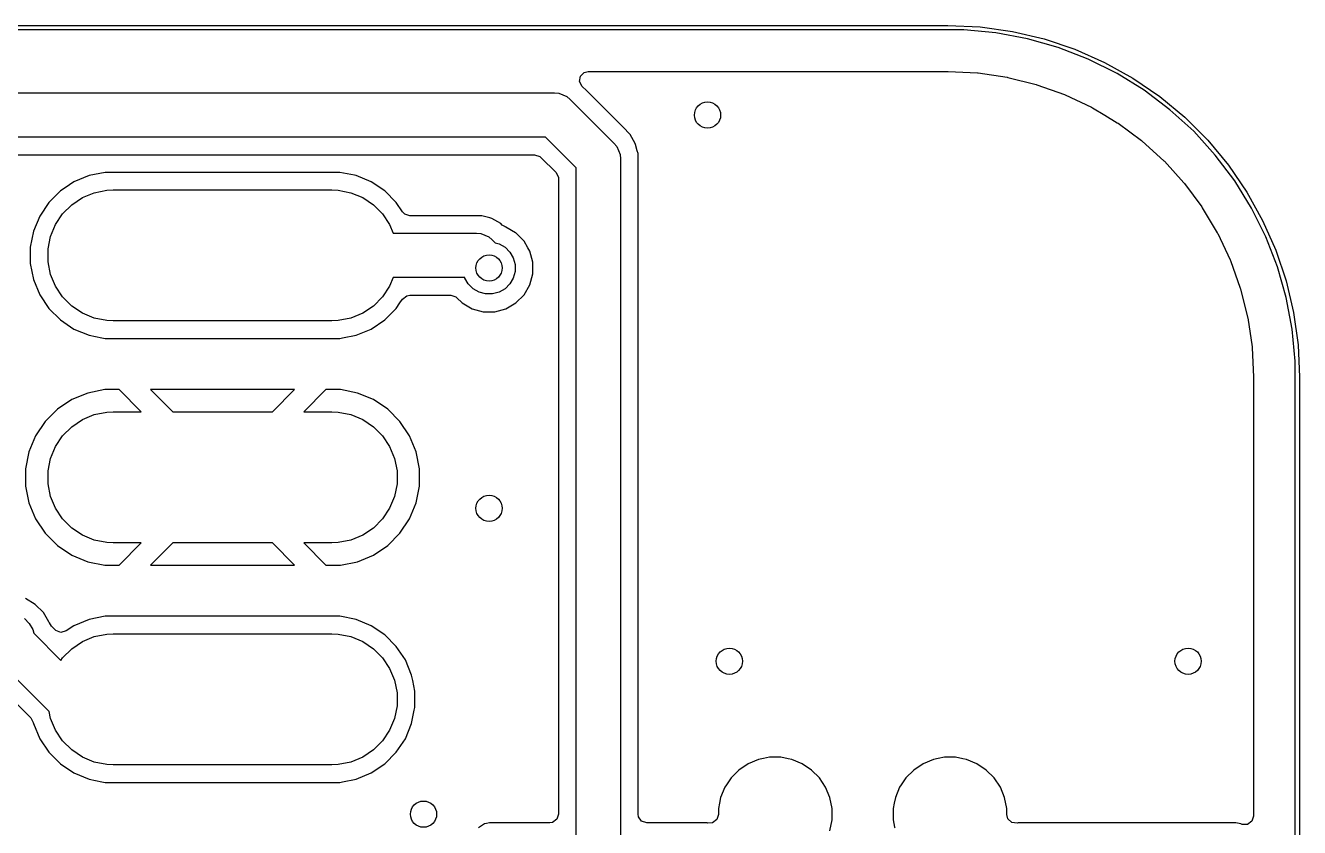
# Model space of a CAD drawing. Header units: inches. Extents: x 0.47 to 2.28, y -2.25 to -0.47.
# Drawn here: x 1.71 to 2.284, y -0.833 to -0.471 of the extents above; entities that cross this region are included whole.
import ezdxf

# ---------------------------------------------------------------- set-up
doc = ezdxf.new("R2010")
doc.units = ezdxf.units.IN
doc.header["$MEASUREMENT"] = 0
doc.layers.add('F.Cu', color=13, linetype='CONTINUOUS', true_color=0xc83434)

msp = doc.modelspace()

# ---------------------------------------------------------------- linework, layer by layer
at = {"layer": 'F.Cu', "linetype": 'CONTINUOUS'}
for p, q in [((0.62992, -0.47146), (2.12598, -0.47146)), ((2.12598, -0.47343), (0.62992, -0.47343)), ((2.12598, -0.47146), (2.14061, -0.47213)), ((2.13322, -0.47343), (2.12598, -0.47343)), ((2.14763, -0.47476), (2.13322, -0.47343)), ((2.14061, -0.47213), (2.1551, -0.47415)), ((2.16185, -0.47742), (2.14763, -0.47476)), ((2.1551, -0.47415), (2.16935, -0.47751)), ((2.17577, -0.48138), (2.16185, -0.47742)), ((2.16935, -0.47751), (2.18323, -0.48216)), ((2.18926, -0.48661), (2.17577, -0.48138)), ((2.18323, -0.48216), (2.19662, -0.48807)), ((2.20222, -0.49306), (2.18926, -0.48661)), ((1.96046, -0.4943), (1.96219, -0.49258)), ((1.96219, -0.49258), (1.96398, -0.49215)), ((1.96398, -0.49215), (2.12339, -0.49215)), ((2.12339, -0.49215), (2.12589, -0.49215)), ((2.12589, -0.49215), (2.12608, -0.49215)), ((2.12608, -0.49215), (2.1393, -0.4928)), ((2.1393, -0.4928), (2.13968, -0.49284)), ((2.13968, -0.49284), (2.15267, -0.49476)), ((2.19662, -0.48807), (2.20941, -0.49519)), ((2.21452, -0.50067), (2.20222, -0.49306)), ((1.96008, -0.49671), (1.96046, -0.4943)), ((1.96119, -0.49888), (1.96008, -0.49671)), ((1.96314, -0.50082), (1.96119, -0.49888)), ((2.15267, -0.49476), (2.15305, -0.49484)), ((2.15305, -0.49484), (2.16579, -0.49803)), ((2.16579, -0.49803), (2.16616, -0.49814)), ((2.16616, -0.49814), (2.17853, -0.50257)), ((2.20941, -0.49519), (2.22148, -0.50346)), ((1.60394, -0.50181), (1.94882, -0.50181)), ((1.94882, -0.50181), (1.95077, -0.502)), ((1.95077, -0.502), (1.95437, -0.5035)), ((1.95437, -0.5035), (1.95437, -0.5035)), ((1.95437, -0.5035), (1.95589, -0.50474)), ((1.95589, -0.50474), (1.97557, -0.52443)), ((1.97949, -0.51718), (1.96314, -0.50082)), ((1.96314, -0.50082), (1.96314, -0.50082)), ((2.17853, -0.50257), (2.17888, -0.50272)), ((2.17888, -0.50272), (2.19076, -0.50833)), ((2.22607, -0.50939), (2.21452, -0.50067)), ((2.22148, -0.50346), (2.23274, -0.51281)), ((2.19076, -0.50833), (2.1911, -0.50851)), ((2.1911, -0.50851), (2.19668, -0.51186)), ((2.23676, -0.51914), (2.22607, -0.50939)), ((2.19668, -0.51186), (2.20236, -0.51527)), ((2.20236, -0.51527), (2.20268, -0.51548)), ((2.20268, -0.51548), (2.21323, -0.5233)), ((2.23274, -0.51281), (2.24309, -0.52316)), ((1.94468, -0.52181), (1.60808, -0.52181)), ((1.9585, -0.53564), (1.94468, -0.52181)), ((1.98282, -0.52051), (1.97949, -0.51718)), ((1.97949, -0.51718), (1.97949, -0.51718)), ((1.98366, -0.52196), (1.98282, -0.52051)), ((1.98518, -0.52459), (1.98366, -0.52196)), ((2.24651, -0.52984), (2.23676, -0.51914)), ((1.97557, -0.52443), (1.97682, -0.52594)), ((1.97682, -0.52594), (1.97682, -0.52594)), ((1.97682, -0.52594), (1.97682, -0.52594)), ((1.97682, -0.52594), (1.97831, -0.52955)), ((1.98531, -0.52509), (1.98518, -0.52459)), ((1.98607, -0.5279), (1.98531, -0.52509)), ((1.98531, -0.52509), (1.98531, -0.52509)), ((1.9864, -0.52914), (1.98607, -0.5279)), ((2.21323, -0.5233), (2.21353, -0.52355)), ((2.21353, -0.52355), (2.22326, -0.53237)), ((2.24309, -0.52316), (2.25244, -0.53443)), ((1.61298, -0.5297), (1.93977, -0.5297)), ((1.93977, -0.5297), (1.94209, -0.53046)), ((1.94209, -0.53046), (1.94256, -0.53086)), ((1.94256, -0.53086), (1.94946, -0.53775)), ((1.97831, -0.52955), (1.97831, -0.52955)), ((1.97831, -0.52955), (1.9785, -0.5315)), ((1.9785, -0.5315), (1.9785, -0.83858)), ((1.9864, -0.53417), (1.9864, -0.52914)), ((1.9864, -0.52914), (1.9864, -0.52914)), ((2.22326, -0.53237), (2.22354, -0.53264)), ((2.22354, -0.53264), (2.23236, -0.54237)), ((2.25523, -0.54139), (2.24651, -0.52984)), ((1.73908, -0.53906), (1.73227, -0.54188)), ((1.74631, -0.53762), (1.73908, -0.53906)), ((1.73908, -0.53906), (1.73908, -0.53906)), ((1.73908, -0.53906), (1.73908, -0.53906)), ((1.85211, -0.53762), (1.74631, -0.53762)), ((1.74631, -0.53762), (1.74631, -0.53762)), ((1.85859, -0.53891), (1.85211, -0.53762)), ((1.85211, -0.53762), (1.85211, -0.53762)), ((1.85934, -0.53906), (1.85859, -0.53891)), ((1.86615, -0.54188), (1.85934, -0.53906)), ((1.94946, -0.53775), (1.95056, -0.53992)), ((1.9585, -0.83858), (1.9585, -0.53564)), ((1.9864, -0.82675), (1.9864, -0.53417)), ((1.9864, -0.53417), (1.9864, -0.53417)), ((2.25244, -0.53443), (2.26071, -0.5465)), ((1.72827, -0.54455), (1.72615, -0.54597)), ((1.73227, -0.54188), (1.72827, -0.54455)), ((1.87228, -0.54597), (1.86615, -0.54188)), ((1.95056, -0.53992), (1.95061, -0.54054)), ((1.95061, -0.54054), (1.95061, -0.82675)), ((2.23236, -0.54237), (2.2326, -0.54267)), ((2.2326, -0.54267), (2.24043, -0.55322)), ((2.26285, -0.55369), (2.25523, -0.54139)), ((1.72615, -0.54597), (1.72093, -0.55118)), ((1.73127, -0.55221), (1.73608, -0.549)), ((1.73608, -0.549), (1.74143, -0.54678)), ((1.74143, -0.54678), (1.74711, -0.54565)), ((1.74711, -0.54565), (1.75, -0.54551)), ((1.75, -0.54551), (1.84843, -0.54551)), ((1.84843, -0.54551), (1.85132, -0.54565)), ((1.85132, -0.54565), (1.857, -0.54678)), ((1.857, -0.54678), (1.86234, -0.549)), ((1.86234, -0.549), (1.86716, -0.55221)), ((1.87749, -0.55118), (1.87228, -0.54597)), ((2.26071, -0.5465), (2.26784, -0.55929)), ((1.72093, -0.55118), (1.71684, -0.55731)), ((1.72093, -0.55118), (1.72093, -0.55118)), ((1.72093, -0.55118), (1.72093, -0.55118)), ((1.72396, -0.56112), (1.72717, -0.55631)), ((1.72717, -0.55631), (1.73127, -0.55221)), ((1.86716, -0.55221), (1.87125, -0.55631)), ((1.87125, -0.55631), (1.87447, -0.56112)), ((1.8803, -0.55539), (1.87749, -0.55118)), ((1.87749, -0.55118), (1.87749, -0.55118)), ((1.88127, -0.55639), (1.8803, -0.55539)), ((1.88358, -0.55715), (1.88127, -0.55639)), ((2.24043, -0.55322), (2.24064, -0.55354)), ((2.24064, -0.55354), (2.24739, -0.56481)), ((2.2693, -0.56664), (2.26285, -0.55369)), ((1.71684, -0.55731), (1.71402, -0.56412)), ((1.72174, -0.56647), (1.72396, -0.56112)), ((1.87447, -0.56112), (1.87609, -0.56504)), ((1.91102, -0.55715), (1.88358, -0.55715)), ((1.91127, -0.55715), (1.91102, -0.55715)), ((1.91102, -0.55715), (1.91102, -0.55715)), ((1.91598, -0.55715), (1.91127, -0.55715)), ((1.91957, -0.55811), (1.91598, -0.55715)), ((1.91598, -0.55715), (1.91598, -0.55715)), ((1.92053, -0.55837), (1.91957, -0.55811)), ((1.92461, -0.56072), (1.92053, -0.55837)), ((1.92053, -0.55837), (1.92053, -0.55837)), ((1.92053, -0.55837), (1.92053, -0.55837)), ((1.92525, -0.56136), (1.92461, -0.56072)), ((1.92461, -0.56072), (1.92461, -0.56072)), ((1.92668, -0.56219), (1.92525, -0.56136)), ((1.92666, -0.56225), (1.92668, -0.56219)), ((1.9269, -0.56235), (1.92666, -0.56225)), ((1.93116, -0.56481), (1.9269, -0.56235)), ((1.9269, -0.56235), (1.9269, -0.56235)), ((1.9269, -0.56235), (1.9269, -0.56235)), ((1.9269, -0.56235), (1.9269, -0.56235)), ((2.26784, -0.55929), (2.27375, -0.57268)), ((1.71402, -0.56412), (1.71258, -0.57135)), ((1.71402, -0.56412), (1.71402, -0.56412)), ((1.71402, -0.56412), (1.71402, -0.56412)), ((1.72061, -0.57215), (1.72174, -0.56647)), ((1.87609, -0.56504), (1.91362, -0.56504)), ((1.91362, -0.56504), (1.91557, -0.56523)), ((1.91557, -0.56523), (1.91918, -0.56672)), ((1.91918, -0.56672), (1.91918, -0.56672)), ((1.91918, -0.56672), (1.92069, -0.56797)), ((1.92069, -0.56797), (1.92205, -0.56932)), ((1.93139, -0.56494), (1.93116, -0.56481)), ((1.93506, -0.56861), (1.93139, -0.56494)), ((2.24739, -0.56481), (2.24757, -0.56515)), ((2.24757, -0.56515), (2.25319, -0.57702)), ((2.27453, -0.58014), (2.2693, -0.56664)), ((1.71258, -0.57135), (1.71258, -0.57873)), ((1.72061, -0.57793), (1.72061, -0.57215)), ((1.92205, -0.56932), (1.92381, -0.5698)), ((1.92381, -0.5698), (1.92648, -0.57134)), ((1.92648, -0.57134), (1.92866, -0.57352)), ((1.92866, -0.57352), (1.9302, -0.57619)), ((1.93677, -0.57158), (1.93506, -0.56861)), ((1.93506, -0.56861), (1.93506, -0.56861)), ((1.93765, -0.5731), (1.93677, -0.57158)), ((1.939, -0.57811), (1.93765, -0.5731)), ((2.27375, -0.57268), (2.2784, -0.58656)), ((1.71258, -0.57873), (1.71402, -0.58595)), ((1.72174, -0.58361), (1.72061, -0.57793)), ((1.9302, -0.57619), (1.931, -0.57917)), ((1.931, -0.57917), (1.931, -0.58225)), ((1.939, -0.5833), (1.939, -0.57811)), ((2.25319, -0.57702), (2.25334, -0.57738)), ((2.25334, -0.57738), (2.25776, -0.58974)), ((1.72396, -0.58896), (1.72174, -0.58361)), ((1.87609, -0.58504), (1.87447, -0.58896)), ((1.90833, -0.58504), (1.87609, -0.58504)), ((1.90838, -0.58523), (1.90833, -0.58504)), ((1.90992, -0.5879), (1.90838, -0.58523)), ((1.9302, -0.58523), (1.92866, -0.5879)), ((1.931, -0.58225), (1.9302, -0.58523)), ((1.93765, -0.58831), (1.939, -0.5833)), ((2.27849, -0.59405), (2.27453, -0.58014)), ((1.71402, -0.58595), (1.71402, -0.58595)), ((1.71402, -0.58595), (1.71684, -0.59276)), ((1.72717, -0.59377), (1.72396, -0.58896)), ((1.87447, -0.58896), (1.87125, -0.59377)), ((1.9121, -0.59008), (1.90992, -0.5879)), ((1.91477, -0.59162), (1.9121, -0.59008)), ((1.92648, -0.59008), (1.92381, -0.59162)), ((1.92866, -0.5879), (1.92648, -0.59008)), ((1.93506, -0.59281), (1.93765, -0.58831)), ((2.25776, -0.58974), (2.25787, -0.59011)), ((2.25787, -0.59011), (2.26107, -0.60285)), ((2.2784, -0.58656), (2.28175, -0.6008)), ((1.71684, -0.59276), (1.72093, -0.59889)), ((1.73127, -0.59786), (1.72717, -0.59377)), ((1.87125, -0.59377), (1.86716, -0.59786)), ((1.87749, -0.59889), (1.87911, -0.59648)), ((1.87911, -0.59648), (1.8803, -0.59469)), ((1.8803, -0.59469), (1.88222, -0.59318)), ((1.88222, -0.59318), (1.88358, -0.59293)), ((1.88358, -0.59293), (1.90202, -0.59293)), ((1.90202, -0.59293), (1.90433, -0.59369)), ((1.90433, -0.59369), (1.9048, -0.59409)), ((1.9048, -0.59409), (1.90719, -0.59648)), ((1.90719, -0.59648), (1.90719, -0.59648)), ((1.90719, -0.59648), (1.91169, -0.59907)), ((1.91775, -0.59242), (1.91477, -0.59162)), ((1.92083, -0.59242), (1.91775, -0.59242)), ((1.92381, -0.59162), (1.92083, -0.59242)), ((1.9269, -0.59907), (1.93139, -0.59648)), ((1.93139, -0.59648), (1.93506, -0.59281)), ((2.28115, -0.60828), (2.27849, -0.59405)), ((1.72093, -0.59889), (1.72615, -0.60411)), ((1.73608, -0.60108), (1.73127, -0.59786)), ((1.74143, -0.6033), (1.73608, -0.60108)), ((1.86234, -0.60108), (1.857, -0.6033)), ((1.86716, -0.59786), (1.86234, -0.60108)), ((1.87228, -0.60411), (1.87749, -0.59889)), ((1.91169, -0.59907), (1.91169, -0.59907)), ((1.91169, -0.59907), (1.91169, -0.59907)), ((1.91169, -0.59907), (1.9167, -0.60041)), ((1.9167, -0.60041), (1.9167, -0.60041)), ((1.9167, -0.60041), (1.92189, -0.60041)), ((1.92189, -0.60041), (1.9269, -0.59907)), ((1.92189, -0.60041), (1.92189, -0.60041)), ((2.28175, -0.6008), (2.28377, -0.6153)), ((1.72615, -0.60411), (1.73227, -0.6082)), ((1.73227, -0.6082), (1.73908, -0.61102)), ((1.74711, -0.60442), (1.74143, -0.6033)), ((1.75, -0.60457), (1.74711, -0.60442)), ((1.84843, -0.60457), (1.75, -0.60457)), ((1.85132, -0.60442), (1.84843, -0.60457)), ((1.857, -0.6033), (1.85132, -0.60442)), ((1.85934, -0.61102), (1.86615, -0.6082)), ((1.86615, -0.6082), (1.87228, -0.60411)), ((2.26107, -0.60285), (2.26114, -0.60323)), ((2.26114, -0.60323), (2.26307, -0.61623)), ((2.28248, -0.62269), (2.28115, -0.60828)), ((1.73908, -0.61102), (1.74487, -0.61217)), ((1.74487, -0.61217), (1.74631, -0.61246)), ((1.74631, -0.61246), (1.74631, -0.61246)), ((1.74631, -0.61246), (1.85211, -0.61246)), ((1.85211, -0.61246), (1.85332, -0.61222)), ((1.85332, -0.61222), (1.85934, -0.61102)), ((2.26307, -0.61623), (2.26311, -0.61661)), ((2.26311, -0.61661), (2.26376, -0.62982)), ((2.28377, -0.6153), (2.28445, -0.62992)), ((2.28248, -0.62992), (2.28248, -0.62269)), ((2.26376, -0.62982), (2.26376, -0.63002)), ((2.26376, -0.63002), (2.26376, -0.82763)), ((2.28248, -2.08661), (2.28248, -0.62992)), ((2.28445, -0.62992), (2.28445, -2.08661)), ((1.73847, -0.63703), (1.73128, -0.64001)), ((1.74611, -0.63551), (1.73847, -0.63703)), ((1.75261, -0.63551), (1.74611, -0.63551)), ((1.76261, -0.64551), (1.75261, -0.63551)), ((1.83167, -0.63551), (1.76676, -0.63551)), ((1.76676, -0.63551), (1.77676, -0.64551)), ((1.82167, -0.64551), (1.83167, -0.63551)), ((1.84581, -0.63551), (1.83581, -0.64551)), ((1.85232, -0.63551), (1.84581, -0.63551)), ((1.85995, -0.63703), (1.85232, -0.63551)), ((1.86715, -0.64001), (1.85995, -0.63703)), ((1.73128, -0.64001), (1.7248, -0.64434)), ((1.87362, -0.64434), (1.86715, -0.64001)), ((1.7248, -0.64434), (1.7193, -0.64984)), ((1.73608, -0.649), (1.74143, -0.64678)), ((1.74143, -0.64678), (1.74711, -0.64565)), ((1.74711, -0.64565), (1.75, -0.64551)), ((1.75, -0.64551), (1.76261, -0.64551)), ((1.77676, -0.64551), (1.82167, -0.64551)), ((1.83581, -0.64551), (1.84843, -0.64551)), ((1.84843, -0.64551), (1.85132, -0.64565)), ((1.85132, -0.64565), (1.857, -0.64678)), ((1.857, -0.64678), (1.86234, -0.649)), ((1.87913, -0.64984), (1.87362, -0.64434)), ((1.7193, -0.64984), (1.71497, -0.65632)), ((1.72717, -0.65631), (1.73127, -0.65221)), ((1.73127, -0.65221), (1.73608, -0.649)), ((1.86234, -0.649), (1.86716, -0.65221)), ((1.86716, -0.65221), (1.87125, -0.65631)), ((1.88345, -0.65632), (1.87913, -0.64984)), ((1.71497, -0.65632), (1.71199, -0.66351)), ((1.72396, -0.66112), (1.72717, -0.65631)), ((1.87125, -0.65631), (1.87447, -0.66112)), ((1.88643, -0.66351), (1.88345, -0.65632)), ((1.71199, -0.66351), (1.71047, -0.67115)), ((1.72174, -0.66647), (1.72396, -0.66112)), ((1.87447, -0.66112), (1.87668, -0.66647)), ((1.88795, -0.67115), (1.88643, -0.66351)), ((1.71047, -0.67115), (1.71047, -0.67893)), ((1.72061, -0.67215), (1.72174, -0.66647)), ((1.87668, -0.66647), (1.87781, -0.67215)), ((1.88795, -0.67893), (1.88795, -0.67115)), ((1.72061, -0.67793), (1.72061, -0.67215)), ((1.87781, -0.67215), (1.87781, -0.67793)), ((1.71047, -0.67893), (1.71199, -0.68657)), ((1.72174, -0.68361), (1.72061, -0.67793)), ((1.87781, -0.67793), (1.87668, -0.68361)), ((1.88643, -0.68657), (1.88795, -0.67893)), ((1.71199, -0.68657), (1.71497, -0.69376)), ((1.72396, -0.68896), (1.72174, -0.68361)), ((1.87668, -0.68361), (1.87447, -0.68896)), ((1.88345, -0.69376), (1.88643, -0.68657)), ((1.71497, -0.69376), (1.7193, -0.70024)), ((1.72717, -0.69377), (1.72396, -0.68896)), ((1.73127, -0.69786), (1.72717, -0.69377)), ((1.87125, -0.69377), (1.86716, -0.69786)), ((1.87447, -0.68896), (1.87125, -0.69377)), ((1.87913, -0.70024), (1.88345, -0.69376)), ((1.7193, -0.70024), (1.7248, -0.70574)), ((1.73608, -0.70108), (1.73127, -0.69786)), ((1.86716, -0.69786), (1.86234, -0.70108)), ((1.87362, -0.70574), (1.87913, -0.70024)), ((1.7248, -0.70574), (1.73128, -0.71007)), ((1.74143, -0.7033), (1.73608, -0.70108)), ((1.74711, -0.70442), (1.74143, -0.7033)), ((1.75, -0.70457), (1.74711, -0.70442)), ((1.76261, -0.70457), (1.75, -0.70457)), ((1.75261, -0.71457), (1.76261, -0.70457)), ((1.77676, -0.70457), (1.76676, -0.71457)), ((1.82167, -0.70457), (1.77676, -0.70457)), ((1.83167, -0.71457), (1.82167, -0.70457)), ((1.84843, -0.70457), (1.83581, -0.70457)), ((1.83581, -0.70457), (1.84581, -0.71457)), ((1.85132, -0.70442), (1.84843, -0.70457)), ((1.857, -0.7033), (1.85132, -0.70442)), ((1.86234, -0.70108), (1.857, -0.7033)), ((1.86715, -0.71007), (1.87362, -0.70574)), ((1.73128, -0.71007), (1.73847, -0.71305)), ((1.85995, -0.71305), (1.86715, -0.71007)), ((1.73847, -0.71305), (1.74611, -0.71457)), ((1.74611, -0.71457), (1.75261, -0.71457)), ((1.75261, -0.71457), (1.75261, -0.71457)), ((1.76676, -0.71457), (1.83167, -0.71457)), ((1.76676, -0.71457), (1.76676, -0.71457)), ((1.83167, -0.71457), (1.83167, -0.71457)), ((1.84581, -0.71457), (1.85232, -0.71457)), ((1.85232, -0.71457), (1.85995, -0.71305)), ((1.71485, -0.73226), (1.71036, -0.72967)), ((1.71852, -0.73593), (1.71485, -0.73226)), ((1.71485, -0.73226), (1.71485, -0.73226)), ((1.70995, -0.73866), (1.71213, -0.74084)), ((1.72095, -0.74014), (1.71852, -0.73593)), ((1.71852, -0.73593), (1.71852, -0.73593)), ((1.72112, -0.74043), (1.72095, -0.74014)), ((1.72122, -0.74066), (1.72112, -0.74043)), ((1.72112, -0.74043), (1.72112, -0.74043)), ((1.73908, -0.73906), (1.73227, -0.74188)), ((1.74631, -0.73762), (1.73908, -0.73906)), ((1.73908, -0.73906), (1.73908, -0.73906)), ((1.73908, -0.73906), (1.73908, -0.73906)), ((1.85211, -0.73762), (1.74631, -0.73762)), ((1.74631, -0.73762), (1.74631, -0.73762)), ((1.85934, -0.73906), (1.85211, -0.73762)), ((1.85211, -0.73762), (1.85211, -0.73762)), ((1.86615, -0.74188), (1.85934, -0.73906)), ((1.85934, -0.73906), (1.85934, -0.73906)), ((1.71213, -0.74084), (1.71367, -0.74351)), ((1.71367, -0.74351), (1.71414, -0.74527)), ((1.71414, -0.74527), (1.72637, -0.75751)), ((1.72128, -0.74064), (1.72122, -0.74066)), ((1.72211, -0.74208), (1.72128, -0.74064)), ((1.72377, -0.74374), (1.72211, -0.74208)), ((1.72412, -0.74405), (1.72377, -0.74374)), ((1.7264, -0.74489), (1.72412, -0.74405)), ((1.72875, -0.74423), (1.7264, -0.74489)), ((1.73227, -0.74188), (1.72875, -0.74423)), ((1.73227, -0.74188), (1.73227, -0.74188)), ((1.73227, -0.74188), (1.73227, -0.74188)), ((1.74143, -0.74678), (1.74711, -0.74565)), ((1.74711, -0.74565), (1.75, -0.74551)), ((1.75, -0.74551), (1.84843, -0.74551)), ((1.84843, -0.74551), (1.85132, -0.74565)), ((1.85132, -0.74565), (1.857, -0.74678)), ((1.87228, -0.74597), (1.86615, -0.74188)), ((1.87749, -0.75118), (1.87228, -0.74597)), ((1.73127, -0.75221), (1.73608, -0.749)), ((1.73608, -0.749), (1.74143, -0.74678)), ((1.857, -0.74678), (1.86234, -0.749)), ((1.86234, -0.749), (1.86716, -0.75221)), ((1.88159, -0.75731), (1.87749, -0.75118)), ((1.72637, -0.75751), (1.72717, -0.75631)), ((1.72717, -0.75631), (1.73127, -0.75221)), ((1.86716, -0.75221), (1.87125, -0.75631)), ((1.87125, -0.75631), (1.87447, -0.76112)), ((1.88441, -0.76412), (1.88159, -0.75731)), ((1.72114, -0.78055), (1.7, -0.75942)), ((1.87447, -0.76112), (1.87668, -0.76647)), ((1.6968, -0.76738), (1.71283, -0.78342)), ((1.87668, -0.76647), (1.87781, -0.77215)), ((1.88488, -0.76649), (1.88441, -0.76412)), ((1.88585, -0.77135), (1.88488, -0.76649)), ((1.87781, -0.77215), (1.87781, -0.77793)), ((1.88585, -0.77873), (1.88585, -0.77135)), ((1.72174, -0.78361), (1.72114, -0.78055)), ((1.87781, -0.77793), (1.87668, -0.78361)), ((1.88441, -0.78595), (1.88561, -0.77993)), ((1.88561, -0.77993), (1.88585, -0.77873)), ((1.71283, -0.78342), (1.71391, -0.78543)), ((1.71391, -0.78543), (1.71402, -0.78595)), ((1.71402, -0.78595), (1.71402, -0.78595)), ((1.71402, -0.78595), (1.71402, -0.78595)), ((1.71402, -0.78595), (1.71684, -0.79276)), ((1.72396, -0.78896), (1.72174, -0.78361)), ((1.87668, -0.78361), (1.87447, -0.78896)), ((1.88159, -0.79276), (1.88441, -0.78595)), ((1.72717, -0.79377), (1.72396, -0.78896)), ((1.87447, -0.78896), (1.87125, -0.79377)), ((1.71684, -0.79276), (1.72093, -0.79889)), ((1.73127, -0.79786), (1.72717, -0.79377)), ((1.73608, -0.80108), (1.73127, -0.79786)), ((1.86716, -0.79786), (1.86234, -0.80108)), ((1.87125, -0.79377), (1.86716, -0.79786)), ((1.87749, -0.79889), (1.88159, -0.79276)), ((1.72093, -0.79889), (1.72615, -0.80411)), ((1.74143, -0.8033), (1.73608, -0.80108)), ((1.74711, -0.80442), (1.74143, -0.8033)), ((1.857, -0.8033), (1.85132, -0.80442)), ((1.86234, -0.80108), (1.857, -0.8033)), ((1.87228, -0.80411), (1.87749, -0.79889)), ((2.04076, -0.80215), (2.0361, -0.80408)), ((2.04289, -0.80172), (2.04076, -0.80215)), ((2.04076, -0.80215), (2.04076, -0.80215)), ((2.04571, -0.80116), (2.04289, -0.80172)), ((2.05075, -0.80116), (2.04571, -0.80116)), ((2.05403, -0.80181), (2.05075, -0.80116)), ((2.0557, -0.80215), (2.05403, -0.80181)), ((2.06036, -0.80408), (2.0557, -0.80215)), ((2.0557, -0.80215), (2.0557, -0.80215)), ((2.0557, -0.80215), (2.0557, -0.80215)), ((2.1195, -0.80215), (2.11484, -0.80408)), ((2.12163, -0.80172), (2.1195, -0.80215)), ((2.1195, -0.80215), (2.1195, -0.80215)), ((2.12445, -0.80116), (2.12163, -0.80172)), ((2.12949, -0.80116), (2.12445, -0.80116)), ((2.13277, -0.80181), (2.12949, -0.80116)), ((2.13444, -0.80215), (2.13277, -0.80181)), ((2.1391, -0.80408), (2.13444, -0.80215)), ((2.13444, -0.80215), (2.13444, -0.80215)), ((2.13444, -0.80215), (2.13444, -0.80215)), ((1.72615, -0.80411), (1.73227, -0.8082)), ((1.73227, -0.8082), (1.73908, -0.81102)), ((1.75, -0.80457), (1.74711, -0.80442)), ((1.84843, -0.80457), (1.75, -0.80457)), ((1.85132, -0.80442), (1.84843, -0.80457)), ((1.85934, -0.81102), (1.86615, -0.8082)), ((1.86615, -0.8082), (1.87228, -0.80411)), ((2.0319, -0.80688), (2.02834, -0.81045)), ((2.0361, -0.80408), (2.0319, -0.80688)), ((2.0319, -0.80688), (2.0319, -0.80688)), ((2.06455, -0.80688), (2.06036, -0.80408)), ((2.06812, -0.81045), (2.06455, -0.80688)), ((2.11064, -0.80688), (2.10708, -0.81045)), ((2.11484, -0.80408), (2.11064, -0.80688)), ((2.11064, -0.80688), (2.11064, -0.80688)), ((2.14329, -0.80688), (2.1391, -0.80408)), ((2.14686, -0.81045), (2.14329, -0.80688)), ((1.73908, -0.81102), (1.74487, -0.81217)), ((1.74487, -0.81217), (1.74631, -0.81246)), ((1.74631, -0.81246), (1.74631, -0.81246)), ((1.74631, -0.81246), (1.85211, -0.81246)), ((1.85211, -0.81246), (1.85332, -0.81222)), ((1.85332, -0.81222), (1.85934, -0.81102)), ((2.02553, -0.81464), (2.0236, -0.8193)), ((2.02627, -0.81353), (2.02553, -0.81464)), ((2.02834, -0.81045), (2.02627, -0.81353)), ((2.02834, -0.81045), (2.02834, -0.81045)), ((2.07092, -0.81464), (2.06812, -0.81045)), ((2.07285, -0.8193), (2.07092, -0.81464)), ((2.10427, -0.81464), (2.10234, -0.8193)), ((2.10501, -0.81353), (2.10427, -0.81464)), ((2.10708, -0.81045), (2.10501, -0.81353)), ((2.10708, -0.81045), (2.10708, -0.81045)), ((2.14966, -0.81464), (2.14686, -0.81045)), ((2.15159, -0.8193), (2.14966, -0.81464)), ((2.0236, -0.8193), (2.02311, -0.82179)), ((2.07384, -0.82425), (2.07285, -0.8193)), ((2.10234, -0.8193), (2.10185, -0.82179)), ((2.15258, -0.82425), (2.15159, -0.8193)), ((2.02311, -0.82179), (2.02262, -0.82425)), ((2.02262, -0.82425), (2.02262, -0.82425)), ((2.02262, -0.82425), (2.02262, -0.8269)), ((2.07384, -0.82929), (2.07384, -0.82425)), ((2.10185, -0.82179), (2.10136, -0.82425)), ((2.10136, -0.82425), (2.10136, -0.82929)), ((2.15258, -0.8269), (2.15258, -0.82425)), ((2.15258, -0.82425), (2.15258, -0.82425)), ((1.9172, -0.83115), (1.91458, -0.83289)), ((1.91818, -0.83095), (1.9172, -0.83115)), ((1.9195, -0.83069), (1.91818, -0.83095)), ((1.94667, -0.83069), (1.9195, -0.83069)), ((1.94789, -0.8305), (1.94667, -0.83069)), ((1.94986, -0.82906), (1.94789, -0.8305)), ((1.95061, -0.82675), (1.94986, -0.82906)), ((1.98659, -0.82796), (1.9864, -0.82675)), ((1.98802, -0.82994), (1.98659, -0.82796)), ((1.99034, -0.83069), (1.98802, -0.82994)), ((2.01751, -0.83069), (1.99034, -0.83069)), ((2.01791, -0.83077), (2.01751, -0.83069)), ((2.01751, -0.83069), (2.01751, -0.83069)), ((2.01989, -0.83065), (2.01791, -0.83077)), ((2.02187, -0.82922), (2.01989, -0.83065)), ((2.02262, -0.8269), (2.02187, -0.82922)), ((2.07285, -0.83424), (2.07384, -0.82929)), ((2.10136, -0.82929), (2.10201, -0.83258)), ((2.15308, -0.82883), (2.15258, -0.8269)), ((2.15487, -0.83048), (2.15308, -0.82883)), ((2.15729, -0.83077), (2.15487, -0.83048)), ((2.15769, -0.83069), (2.15729, -0.83077)), ((2.2557, -0.83069), (2.15769, -0.83069)), ((2.15769, -0.83069), (2.15769, -0.83069)), ((2.25723, -0.83099), (2.2557, -0.83069)), ((2.258, -0.83115), (2.25723, -0.83099)), ((2.25831, -0.83127), (2.258, -0.83115)), ((2.2586, -0.83138), (2.25831, -0.83127)), ((2.26104, -0.83138), (2.2586, -0.83138)), ((2.26301, -0.82995), (2.26104, -0.83138)), ((2.26376, -0.82763), (2.26301, -0.82995)), ((2.10201, -0.83258), (2.10207, -0.83289))]:
    msp.add_line(p, q, dxfattribs=at)
at = {"layer": 'F.Cu'}
for centre in [(2.01772, -0.51181), (1.91929, -0.58071), (1.91929, -0.68898), (2.02756, -0.75787), (2.23425, -0.75787), (1.88976, -0.82677)]:
    msp.add_circle(centre, 0.00591, dxfattribs=at)

doc.saveas('drawing.dxf')
